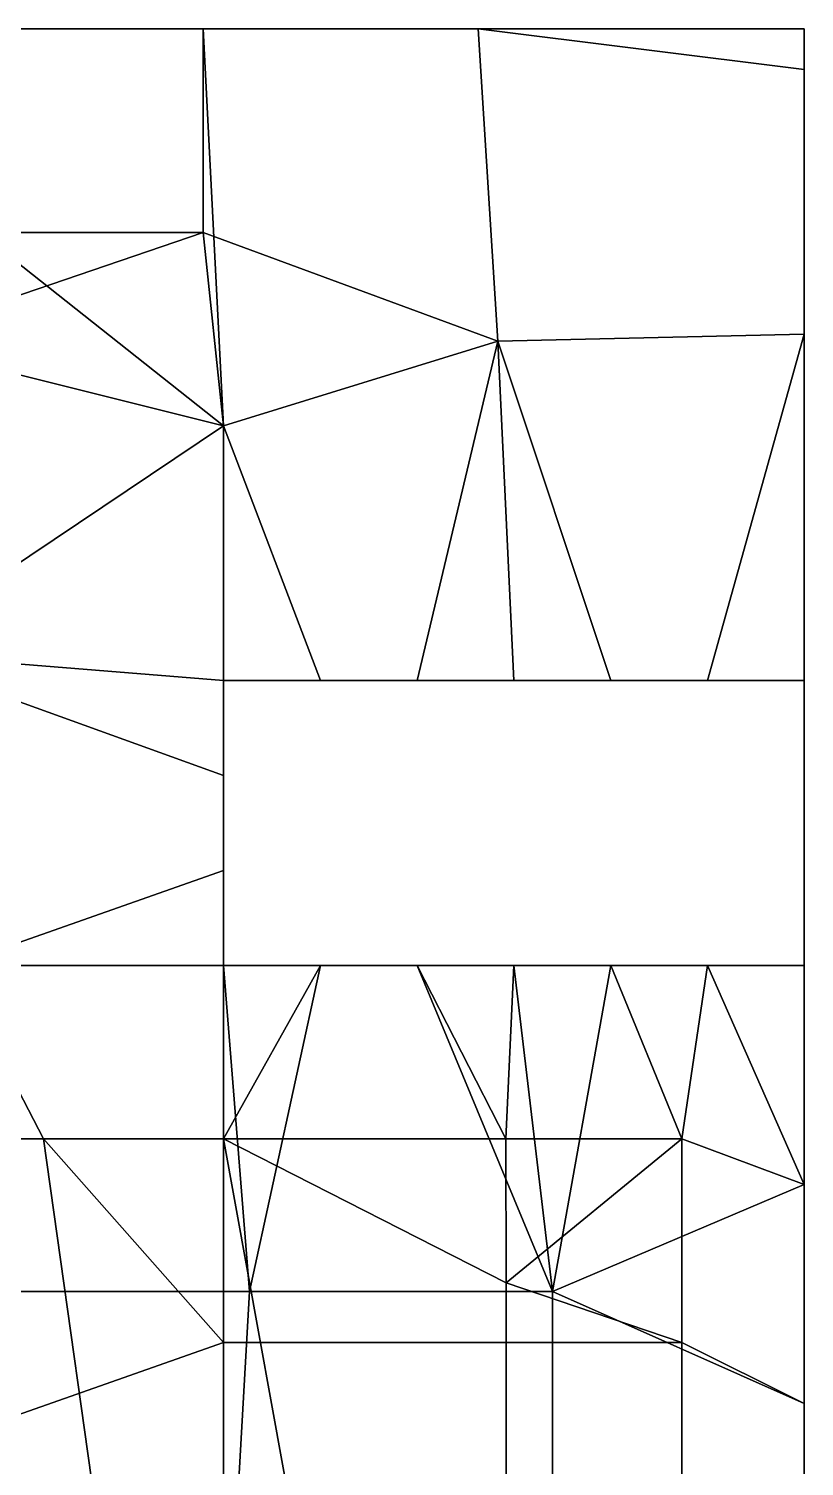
# Model space of a CAD drawing. Extents: x -0.4 to 41.2, y -0.9 to 27.5.
# Drawn here: x 33.09 to 40.7, y 13.38 to 27.5 of the extents above; entities that cross this region are included whole.
import ezdxf

# ---------------------------------------------------------------- set-up
doc = ezdxf.new("R2010")
doc.units = 0
doc.layers.add('BARS', color=1, linetype='CONTINUOUS')
doc.layers.add('FACES', color=5, linetype='CONTINUOUS')

msp = doc.modelspace()

# ---------------------------------------------------------------- linework, layer by layer
at = {"layer": 'BARS'}
for p, q in [((34.8, 27.5, 10.8), (34.8, 27.5, 14.4)), ((34.8, 27.5, 14.4), (34.8, 27.5, 18)), ((34.8, 27.5, 18), (34.8, 27.5, 21.6)), ((37.5, 27.5, 10.8), (37.5, 27.5, 14.4)), ((37.5, 27.5, 14.4), (37.5, 27.5, 18)), ((37.5, 27.5, 18), (37.5, 27.5, 21.6)), ((40.7, 27.1, 10.8), (40.7, 27.1, 14.4)), ((40.7, 27.1, 14.4), (40.7, 27.1, 18)), ((40.7, 27.1, 18), (40.7, 27.1, 21.6)), ((40.7, 24.5, 10.8), (40.7, 24.5, 14.4)), ((40.7, 24.5, 14.4), (40.7, 24.5, 18)), ((40.7, 24.5, 18), (40.7, 24.5, 21.6)), ((35, 23.6, 0.6), (35, 23.6, 4.2)), ((35, 23.6, 4.2), (35, 23.6, 7.2)), ((35, 23.6, 7.2), (35, 23.6, 10.8)), ((35, 23.6, 10.8), (35, 23.6, 14.4)), ((35, 23.6, 14.4), (35, 23.6, 18)), ((35, 23.6, 18), (35, 23.6, 21.6)), ((35, 23.6, 21.6), (35, 23.6, 25.2)), ((35, 23.6, -6.2), (35, 23.6, 0.6)), ((35.95, 21.1, 25.2), (35, 21.1, 25.2)), ((35.95, 21.1, 10.8), (35.95, 21.1, 14.4)), ((35.95, 21.1, 14.4), (35.95, 21.1, 18)), ((35.95, 21.1, 18), (35.95, 21.1, 21.6)), ((35.95, 21.1, 21.6), (35.95, 21.1, 25.2)), ((36.9, 21.1, 25.2), (35.95, 21.1, 25.2)), ((36.9, 21.1, 10.8), (36.9, 21.1, 14.4)), ((36.9, 21.1, 14.4), (36.9, 21.1, 18)), ((36.9, 21.1, 18), (36.9, 21.1, 21.6)), ((36.9, 21.1, 21.6), (36.9, 21.1, 25.2)), ((37.85, 21.1, 25.2), (36.9, 21.1, 25.2)), ((37.85, 21.1, 10.8), (37.85, 21.1, 14.4)), ((37.85, 21.1, 14.4), (37.85, 21.1, 18)), ((37.85, 21.1, 18), (37.85, 21.1, 21.6)), ((37.85, 21.1, 21.6), (37.85, 21.1, 25.2)), ((38.8, 21.1, 25.2), (37.85, 21.1, 25.2)), ((38.8, 21.1, 10.8), (38.8, 21.1, 14.4)), ((38.8, 21.1, 14.4), (38.8, 21.1, 18)), ((38.8, 21.1, 18), (38.8, 21.1, 21.6)), ((38.8, 21.1, 21.6), (38.8, 21.1, 25.2)), ((39.75, 21.1, 25.2), (38.8, 21.1, 25.2)), ((39.75, 21.1, 10.8), (39.75, 21.1, 14.4)), ((39.75, 21.1, 14.4), (39.75, 21.1, 18)), ((39.75, 21.1, 18), (39.75, 21.1, 21.6)), ((39.75, 21.1, 21.6), (39.75, 21.1, 25.2)), ((40.7, 21.1, 25.2), (39.75, 21.1, 25.2)), ((40.7, 21.1, 10.8), (40.7, 21.1, 14.4)), ((40.7, 21.1, 14.4), (40.7, 21.1, 18)), ((40.7, 21.1, 18), (40.7, 21.1, 21.6)), ((40.7, 21.1, 21.6), (40.7, 21.1, 25.2)), ((40.7, 18.3, 25.2), (40.7, 21.1, 25.2)), ((40.7, 18.3, 14.4), (40.7, 21.1, 14.4)), ((40.7, 18.3, 18), (40.7, 21.1, 18)), ((40.7, 18.3, 21.6), (40.7, 21.1, 21.6)), ((35, 18.3, 25.2), (35, 18.3, 28.5)), ((35, 18.3, -6.2), (35, 18.3, 0.6)), ((35.95, 18.3, 25.2), (35.95, 18.3, 28.5)), ((36.9, 18.3, 25.2), (36.9, 18.3, 28.5)), ((37.85, 18.3, 25.2), (37.85, 18.3, 28.5)), ((38.8, 18.3, 25.2), (38.8, 18.3, 28.5)), ((39.75, 18.3, 25.2), (39.75, 18.3, 28.5)), ((40.7, 18.3, 25.2), (40.7, 18.3, 28.5)), ((40.7, 18.3, 10.8), (40.7, 18.3, 14.4)), ((40.7, 18.3, 14.4), (40.7, 18.3, 18)), ((40.7, 18.3, 18), (40.7, 18.3, 21.6)), ((40.7, 18.3, 21.6), (40.7, 18.3, 25.2)), ((40.7, 14, 10.8), (40.7, 14, 14.4)), ((40.7, 14, 14.4), (40.7, 14, 18)), ((40.7, 14, 18), (40.7, 14, 21.6)), ((40.7, 14, 21.6), (40.7, 14, 25.2)), ((40.7, 14, 25.2), (40.7, 14, 28.5))]:
    msp.add_line(p, q, dxfattribs=at)
at = {"layer": 'FACES'}
for points in [[(31.6727, 24.4333, 0.6), (35, 23.6, 0.6), (34.8, 27.5, 0.6), (32.6, 27.5, 0.6)], [(31.6727, 24.4333, 4.2), (35, 23.6, 4.2), (34.8, 27.5, 4.2), (32.6, 27.5, 4.2)], [(31.6727, 24.4333, 7.2), (35, 23.6, 7.2), (34.8, 27.5, 7.2), (32.6, 27.5, 7.2)], [(31.6727, 24.4333, 10.8), (35, 23.6, 10.8), (34.8, 27.5, 10.8), (32.6, 27.5, 10.8)], [(31.6727, 24.4333, 14.4), (35, 23.6, 14.4), (34.8, 27.5, 14.4), (32.6, 27.5, 14.4)], [(31.6727, 24.4333, 18), (35, 23.6, 18), (34.8, 27.5, 18), (32.6, 27.5, 18)], [(32.6, 27.5, 21.6), (31.6727, 24.4333, 21.6), (34.8, 25.5, 21.6), (34.8, 27.5, 21.6)], [(32.6, 27.5, 0.6), (34.8, 27.5, 0.6), (34.8, 27.5, 4.2), (32.6, 27.5, 4.2)], [(32.6, 27.5, 4.2), (34.8, 27.5, 4.2), (34.8, 27.5, 7.2), (32.6, 27.5, 7.2)], [(32.6, 27.5, 7.2), (34.8, 27.5, 7.2), (34.8, 27.5, 10.8), (32.6, 27.5, 10.8)], [(34.8, 27.5, 21.6), (34.8, 27.5, 23.2), (32.6, 27.5, 23.2), (32.6, 27.5, 21.6)], [(34.8, 27.5, 23.2), (32.6, 27.5, 23.2), (32.6, 25.5, 25.2), (34.8, 25.5, 25.2)], [(34.8, 27.5, 0.6), (32.6, 27.5, 0.6), (32.6, 27.5, -6.2), (34.8, 27.5, -6.2)], [(34.8, 27.5, 0.6), (35, 23.6, 0.6), (37.6909, 24.4333, 0.6), (37.5, 27.5, 0.6)], [(34.8, 27.5, 4.2), (35, 23.6, 4.2), (37.6909, 24.4333, 4.2), (37.5, 27.5, 4.2)], [(34.8, 27.5, 7.2), (35, 23.6, 7.2), (37.6909, 24.4333, 7.2), (37.5, 27.5, 7.2)], [(34.8, 27.5, 10.8), (35, 23.6, 10.8), (37.6909, 24.4333, 10.8), (37.5, 27.5, 10.8)], [(34.8, 27.5, 0.6), (37.5, 27.5, 0.6), (37.5, 27.5, 4.2), (34.8, 27.5, 4.2)], [(34.8, 27.5, 4.2), (37.5, 27.5, 4.2), (37.5, 27.5, 7.2), (34.8, 27.5, 7.2)], [(34.8, 27.5, 7.2), (37.5, 27.5, 7.2), (37.5, 27.5, 10.8), (34.8, 27.5, 10.8)], [(34.8, 27.5, 14.4), (35, 23.6, 14.4), (37.6909, 24.4333, 14.4), (37.5, 27.5, 14.4)], [(34.8, 27.5, 18), (35, 23.6, 18), (37.6909, 24.4333, 18), (37.5, 27.5, 18)], [(34.8, 27.5, 21.6), (34.8, 25.5, 21.6), (37.6909, 24.4333, 21.6), (37.5, 27.5, 21.6)], [(34.8, 25.5, 25.2), (34.8, 27.5, 23.2), (34.8, 27.5, 21.6), (34.8, 25.5, 21.6)], [(37.5, 27.5, 0.6), (34.8, 27.5, 0.6), (34.8, 27.5, -6.2), (37.5, 27.5, -6.2)], [(37.5, 27.5, 0.6), (37.6909, 24.4333, 0.6), (40.7, 24.5, 0.6), (40.7, 27.1, 0.6)], [(37.5, 27.5, 0.6), (40.7, 27.1, 0.6), (40.7, 27.5, 0.6)], [(37.5, 27.5, 4.2), (37.6909, 24.4333, 4.2), (40.7, 24.5, 4.2), (40.7, 27.1, 4.2)], [(37.5, 27.5, 4.2), (40.7, 27.1, 4.2), (40.7, 27.5, 4.2)], [(37.5, 27.5, 7.2), (37.6909, 24.4333, 7.2), (40.7, 24.5, 7.2), (40.7, 27.1, 7.2)], [(37.5, 27.5, 7.2), (40.7, 27.1, 7.2), (40.7, 27.5, 7.2)], [(37.5, 27.5, 10.8), (37.6909, 24.4333, 10.8), (40.7, 24.5, 10.8), (40.7, 27.1, 10.8)], [(37.5, 27.5, 10.8), (40.7, 27.1, 10.8), (40.7, 27.5, 10.8)], [(37.5, 27.5, 0.6), (40.7, 27.5, 0.6), (40.7, 27.5, 4.2), (37.5, 27.5, 4.2)], [(37.5, 27.5, 4.2), (40.7, 27.5, 4.2), (40.7, 27.5, 7.2), (37.5, 27.5, 7.2)], [(37.5, 27.5, 7.2), (40.7, 27.5, 7.2), (40.7, 27.5, 10.8), (37.5, 27.5, 10.8)], [(37.5, 27.5, 14.4), (37.6909, 24.4333, 14.4), (40.7, 24.5, 14.4), (40.7, 27.1, 14.4)], [(37.5, 27.5, 14.4), (40.7, 27.1, 14.4), (40.7, 27.5, 14.4)], [(37.5, 27.5, 18), (37.6909, 24.4333, 18), (40.7, 24.5, 18), (40.7, 27.1, 18)], [(37.5, 27.5, 18), (40.7, 27.1, 18), (40.7, 27.5, 18)], [(37.5, 27.5, 21.6), (37.6909, 24.4333, 21.6), (40.7, 24.5, 21.6), (40.7, 27.1, 21.6)], [(37.5, 27.5, 21.6), (40.7, 27.1, 21.6), (40.7, 27.5, 21.6)], [(40.7, 27.5, 0.6), (37.5, 27.5, 0.6), (37.5, 27.5, -6.2), (40.7, 27.5, -6.2)], [(40.7, 27.5, 0.6), (40.7, 27.1, 0.6), (40.7, 27.1, 4.2), (40.7, 27.5, 4.2)], [(40.7, 27.5, 4.2), (40.7, 27.1, 4.2), (40.7, 27.1, 7.2), (40.7, 27.5, 7.2)], [(40.7, 27.5, 7.2), (40.7, 27.1, 7.2), (40.7, 27.1, 10.8), (40.7, 27.5, 10.8)], [(40.7, 27.1, 0.6), (40.7, 27.5, 0.6), (40.7, 27.5, -6.2), (40.7, 27.1, -6.2)], [(40.7, 27.1, 0.6), (40.7, 24.5, 0.6), (40.7, 24.5, 4.2), (40.7, 27.1, 4.2)], [(40.7, 27.1, 4.2), (40.7, 24.5, 4.2), (40.7, 24.5, 7.2), (40.7, 27.1, 7.2)], [(40.7, 27.1, 7.2), (40.7, 24.5, 7.2), (40.7, 24.5, 10.8), (40.7, 27.1, 10.8)], [(40.7, 24.5, 0.6), (40.7, 27.1, 0.6), (40.7, 27.1, -6.2), (40.7, 24.5, -6.2)], [(30.4, 24.6, 25.2), (31.6727, 21.3667, 25.2), (35, 23.6, 25.2), (32.6, 25.5, 25.2)], [(31.6727, 24.4333, 21.6), (35, 23.6, 21.6), (34.8, 25.5, 21.6)], [(32.6, 25.5, 25.2), (35, 23.6, 25.2), (34.8, 25.5, 25.2)], [(34.8, 25.5, 21.6), (35, 23.6, 21.6), (37.6909, 24.4333, 21.6)], [(35, 23.6, 25.2), (34.8, 25.5, 25.2), (34.8, 25.5, 21.6), (35, 23.6, 21.6)], [(31.6727, 21.3667, 0.6), (35, 21.1, 0.6), (35, 23.6, 0.6), (31.6727, 24.4333, 0.6)], [(31.6727, 21.3667, 4.2), (35, 21.1, 4.2), (35, 23.6, 4.2), (31.6727, 24.4333, 4.2)], [(31.6727, 21.3667, 7.2), (35, 21.1, 7.2), (35, 23.6, 7.2), (31.6727, 24.4333, 7.2)], [(31.6727, 21.3667, 10.8), (35, 21.1, 10.8), (35, 23.6, 10.8), (31.6727, 24.4333, 10.8)], [(31.6727, 21.3667, 14.4), (35, 21.1, 14.4), (35, 23.6, 14.4), (31.6727, 24.4333, 14.4)], [(31.6727, 21.3667, 18), (35, 21.1, 18), (35, 23.6, 18), (31.6727, 24.4333, 18)], [(31.6727, 21.3667, 21.6), (35, 21.1, 21.6), (35, 23.6, 21.6), (31.6727, 24.4333, 21.6)], [(35, 23.6, 0.6), (35.95, 21.1, 0.6), (36.9, 21.1, 0.6), (37.6909, 24.4333, 0.6)], [(35, 23.6, 4.2), (35.95, 21.1, 4.2), (36.9, 21.1, 4.2), (37.6909, 24.4333, 4.2)], [(35, 23.6, 7.2), (35.95, 21.1, 7.2), (36.9, 21.1, 7.2), (37.6909, 24.4333, 7.2)], [(35, 23.6, 10.8), (35.95, 21.1, 10.8), (36.9, 21.1, 10.8), (37.6909, 24.4333, 10.8)], [(35, 23.6, 14.4), (35.95, 21.1, 14.4), (36.9, 21.1, 14.4), (37.6909, 24.4333, 14.4)], [(35, 23.6, 18), (35.95, 21.1, 18), (36.9, 21.1, 18), (37.6909, 24.4333, 18)], [(35, 23.6, 21.6), (35.95, 21.1, 21.6), (36.9, 21.1, 21.6), (37.6909, 24.4333, 21.6)], [(37.6909, 24.4333, 0.6), (36.9, 21.1, 0.6), (37.85, 21.1, 0.6)], [(37.6909, 24.4333, 4.2), (36.9, 21.1, 4.2), (37.85, 21.1, 4.2)], [(37.6909, 24.4333, 7.2), (36.9, 21.1, 7.2), (37.85, 21.1, 7.2)], [(37.6909, 24.4333, 10.8), (36.9, 21.1, 10.8), (37.85, 21.1, 10.8)], [(37.6909, 24.4333, 14.4), (36.9, 21.1, 14.4), (37.85, 21.1, 14.4)], [(37.6909, 24.4333, 18), (36.9, 21.1, 18), (37.85, 21.1, 18)], [(37.6909, 24.4333, 21.6), (36.9, 21.1, 21.6), (37.85, 21.1, 21.6)], [(37.6909, 24.4333, 0.6), (38.8, 21.1, 0.6), (39.75, 21.1, 0.6), (40.7, 24.5, 0.6)], [(37.6909, 24.4333, 4.2), (38.8, 21.1, 4.2), (39.75, 21.1, 4.2), (40.7, 24.5, 4.2)], [(37.6909, 24.4333, 7.2), (38.8, 21.1, 7.2), (39.75, 21.1, 7.2), (40.7, 24.5, 7.2)], [(37.6909, 24.4333, 10.8), (38.8, 21.1, 10.8), (39.75, 21.1, 10.8), (40.7, 24.5, 10.8)], [(37.6909, 24.4333, 14.4), (38.8, 21.1, 14.4), (39.75, 21.1, 14.4), (40.7, 24.5, 14.4)], [(37.6909, 24.4333, 18), (38.8, 21.1, 18), (39.75, 21.1, 18), (40.7, 24.5, 18)], [(37.6909, 24.4333, 21.6), (38.8, 21.1, 21.6), (39.75, 21.1, 21.6), (40.7, 24.5, 21.6)], [(37.6909, 24.4333, 0.6), (37.85, 21.1, 0.6), (38.8, 21.1, 0.6)], [(37.6909, 24.4333, 4.2), (37.85, 21.1, 4.2), (38.8, 21.1, 4.2)], [(37.6909, 24.4333, 7.2), (37.85, 21.1, 7.2), (38.8, 21.1, 7.2)], [(37.6909, 24.4333, 10.8), (37.85, 21.1, 10.8), (38.8, 21.1, 10.8)], [(37.6909, 24.4333, 14.4), (37.85, 21.1, 14.4), (38.8, 21.1, 14.4)], [(37.6909, 24.4333, 18), (37.85, 21.1, 18), (38.8, 21.1, 18)], [(37.6909, 24.4333, 21.6), (37.85, 21.1, 21.6), (38.8, 21.1, 21.6)], [(40.7, 24.5, 0.6), (39.75, 21.1, 0.6), (40.7, 21.1, 0.6)], [(40.7, 24.5, 4.2), (39.75, 21.1, 4.2), (40.7, 21.1, 4.2)], [(40.7, 24.5, 7.2), (39.75, 21.1, 7.2), (40.7, 21.1, 7.2)], [(40.7, 24.5, 10.8), (39.75, 21.1, 10.8), (40.7, 21.1, 10.8)], [(40.7, 24.5, 14.4), (39.75, 21.1, 14.4), (40.7, 21.1, 14.4)], [(40.7, 24.5, 18), (39.75, 21.1, 18), (40.7, 21.1, 18)], [(40.7, 24.5, 21.6), (39.75, 21.1, 21.6), (40.7, 21.1, 21.6)], [(40.7, 24.5, 0.6), (40.7, 21.1, 0.6), (40.7, 21.1, 4.2), (40.7, 24.5, 4.2)], [(40.7, 24.5, 4.2), (40.7, 21.1, 4.2), (40.7, 21.1, 7.2), (40.7, 24.5, 7.2)], [(40.7, 24.5, 7.2), (40.7, 21.1, 7.2), (40.7, 21.1, 10.8), (40.7, 24.5, 10.8)], [(40.7, 21.1, 0.6), (40.7, 24.5, 0.6), (40.7, 24.5, -6.2), (40.7, 21.1, -6.2)], [(35, 23.6, 25.2), (31.6727, 21.3667, 25.2), (35, 21.1, 25.2)], [(35, 23.6, 0.6), (35, 21.1, 0.6), (35.95, 21.1, 0.6)], [(35, 23.6, 4.2), (35, 21.1, 4.2), (35.95, 21.1, 4.2)], [(35, 23.6, 7.2), (35, 21.1, 7.2), (35.95, 21.1, 7.2)], [(35, 23.6, 10.8), (35, 21.1, 10.8), (35.95, 21.1, 10.8)], [(35, 23.6, 14.4), (35, 21.1, 14.4), (35.95, 21.1, 14.4)], [(35, 23.6, 18), (35, 21.1, 18), (35.95, 21.1, 18)], [(35, 23.6, 21.6), (35, 21.1, 21.6), (35.95, 21.1, 21.6)], [(35, 21.1, 25.2), (35, 23.6, 25.2), (35, 23.6, 21.6), (35, 21.1, 21.6)], [(32.35, 18.3, 0.6), (35, 19.2333, 0.6), (35, 20.1667, 0.6), (31.6727, 21.3667, 0.6)], [(31.6727, 21.3667, 0.6), (35, 20.1667, 0.6), (35, 21.1, 0.6)], [(32.35, 18.3, 4.2), (35, 19.2333, 4.2), (35, 20.1667, 4.2), (31.6727, 21.3667, 4.2)], [(31.6727, 21.3667, 4.2), (35, 20.1667, 4.2), (35, 21.1, 4.2)], [(32.35, 18.3, 7.2), (35, 19.2333, 7.2), (35, 20.1667, 7.2), (31.6727, 21.3667, 7.2)], [(31.6727, 21.3667, 7.2), (35, 20.1667, 7.2), (35, 21.1, 7.2)], [(32.35, 18.3, 10.8), (35, 19.2333, 10.8), (35, 20.1667, 10.8), (31.6727, 21.3667, 10.8)], [(31.6727, 21.3667, 10.8), (35, 20.1667, 10.8), (35, 21.1, 10.8)], [(32.35, 18.3, 14.4), (35, 19.2333, 14.4), (35, 20.1667, 14.4), (31.6727, 21.3667, 14.4)], [(31.6727, 21.3667, 14.4), (35, 20.1667, 14.4), (35, 21.1, 14.4)], [(32.35, 18.3, 18), (35, 19.2333, 18), (35, 20.1667, 18), (31.6727, 21.3667, 18)], [(31.6727, 21.3667, 18), (35, 20.1667, 18), (35, 21.1, 18)], [(32.35, 18.3, 21.6), (35, 19.2333, 21.6), (35, 20.1667, 21.6), (31.6727, 21.3667, 21.6)], [(31.6727, 21.3667, 21.6), (35, 20.1667, 21.6), (35, 21.1, 21.6)], [(32.35, 18.3, 25.2), (35, 19.2333, 25.2), (35, 20.1667, 25.2), (31.6727, 21.3667, 25.2)], [(31.6727, 21.3667, 25.2), (35, 20.1667, 25.2), (35, 21.1, 25.2)], [(35.95, 21.1, 0.6), (35, 21.1, 0.6), (35, 21.1, 4.2), (35.95, 21.1, 4.2)], [(35.95, 21.1, 4.2), (35, 21.1, 4.2), (35, 21.1, 7.2), (35.95, 21.1, 7.2)], [(35.95, 21.1, 7.2), (35, 21.1, 7.2), (35, 21.1, 10.8), (35.95, 21.1, 10.8)], [(35, 21.1, 0.6), (35, 20.1667, 0.6), (35, 20.1667, 4.2), (35, 21.1, 4.2)], [(35, 21.1, 4.2), (35, 20.1667, 4.2), (35, 20.1667, 7.2), (35, 21.1, 7.2)], [(35, 21.1, 7.2), (35, 20.1667, 7.2), (35, 20.1667, 10.8), (35, 21.1, 10.8)], [(35, 21.1, 25.2), (35, 20.1667, 25.2), (35, 20.1667, 21.6), (35, 21.1, 21.6)], [(35, 21.1, 21.6), (35, 20.1667, 21.6), (35, 20.1667, 18), (35, 21.1, 18)], [(35, 21.1, 18), (35, 20.1667, 18), (35, 20.1667, 14.4), (35, 21.1, 14.4)], [(35, 21.1, 14.4), (35, 20.1667, 14.4), (35, 20.1667, 10.8), (35, 21.1, 10.8)], [(35, 21.1, 25.2), (35, 21.1, 21.6), (35.95, 21.1, 21.6), (35.95, 21.1, 25.2)], [(35, 21.1, 21.6), (35, 21.1, 18), (35.95, 21.1, 18), (35.95, 21.1, 21.6)], [(35, 21.1, 18), (35, 21.1, 14.4), (35.95, 21.1, 14.4), (35.95, 21.1, 18)], [(35, 21.1, 14.4), (35, 21.1, 10.8), (35.95, 21.1, 10.8), (35.95, 21.1, 14.4)], [(36.9, 21.1, 0.6), (35.95, 21.1, 0.6), (35.95, 21.1, 4.2), (36.9, 21.1, 4.2)], [(36.9, 21.1, 4.2), (35.95, 21.1, 4.2), (35.95, 21.1, 7.2), (36.9, 21.1, 7.2)], [(36.9, 21.1, 7.2), (35.95, 21.1, 7.2), (35.95, 21.1, 10.8), (36.9, 21.1, 10.8)], [(35.95, 21.1, 25.2), (35.95, 21.1, 21.6), (36.9, 21.1, 21.6), (36.9, 21.1, 25.2)], [(35.95, 21.1, 21.6), (35.95, 21.1, 18), (36.9, 21.1, 18), (36.9, 21.1, 21.6)], [(35.95, 21.1, 18), (35.95, 21.1, 14.4), (36.9, 21.1, 14.4), (36.9, 21.1, 18)], [(35.95, 21.1, 14.4), (35.95, 21.1, 10.8), (36.9, 21.1, 10.8), (36.9, 21.1, 14.4)], [(37.85, 21.1, 0.6), (36.9, 21.1, 0.6), (36.9, 21.1, 4.2), (37.85, 21.1, 4.2)], [(37.85, 21.1, 4.2), (36.9, 21.1, 4.2), (36.9, 21.1, 7.2), (37.85, 21.1, 7.2)], [(37.85, 21.1, 7.2), (36.9, 21.1, 7.2), (36.9, 21.1, 10.8), (37.85, 21.1, 10.8)], [(36.9, 21.1, 25.2), (36.9, 21.1, 21.6), (37.85, 21.1, 21.6), (37.85, 21.1, 25.2)], [(36.9, 21.1, 21.6), (36.9, 21.1, 18), (37.85, 21.1, 18), (37.85, 21.1, 21.6)], [(36.9, 21.1, 18), (36.9, 21.1, 14.4), (37.85, 21.1, 14.4), (37.85, 21.1, 18)], [(36.9, 21.1, 14.4), (36.9, 21.1, 10.8), (37.85, 21.1, 10.8), (37.85, 21.1, 14.4)], [(38.8, 21.1, 0.6), (37.85, 21.1, 0.6), (37.85, 21.1, 4.2), (38.8, 21.1, 4.2)], [(38.8, 21.1, 4.2), (37.85, 21.1, 4.2), (37.85, 21.1, 7.2), (38.8, 21.1, 7.2)], [(38.8, 21.1, 7.2), (37.85, 21.1, 7.2), (37.85, 21.1, 10.8), (38.8, 21.1, 10.8)], [(37.85, 21.1, 25.2), (37.85, 21.1, 21.6), (38.8, 21.1, 21.6), (38.8, 21.1, 25.2)], [(37.85, 21.1, 21.6), (37.85, 21.1, 18), (38.8, 21.1, 18), (38.8, 21.1, 21.6)], [(37.85, 21.1, 18), (37.85, 21.1, 14.4), (38.8, 21.1, 14.4), (38.8, 21.1, 18)], [(37.85, 21.1, 14.4), (37.85, 21.1, 10.8), (38.8, 21.1, 10.8), (38.8, 21.1, 14.4)], [(39.75, 21.1, 0.6), (38.8, 21.1, 0.6), (38.8, 21.1, 4.2), (39.75, 21.1, 4.2)], [(39.75, 21.1, 4.2), (38.8, 21.1, 4.2), (38.8, 21.1, 7.2), (39.75, 21.1, 7.2)], [(39.75, 21.1, 7.2), (38.8, 21.1, 7.2), (38.8, 21.1, 10.8), (39.75, 21.1, 10.8)], [(38.8, 21.1, 25.2), (38.8, 21.1, 21.6), (39.75, 21.1, 21.6), (39.75, 21.1, 25.2)], [(38.8, 21.1, 21.6), (38.8, 21.1, 18), (39.75, 21.1, 18), (39.75, 21.1, 21.6)], [(38.8, 21.1, 18), (38.8, 21.1, 14.4), (39.75, 21.1, 14.4), (39.75, 21.1, 18)], [(38.8, 21.1, 14.4), (38.8, 21.1, 10.8), (39.75, 21.1, 10.8), (39.75, 21.1, 14.4)], [(40.7, 21.1, 0.6), (39.75, 21.1, 0.6), (39.75, 21.1, 4.2), (40.7, 21.1, 4.2)], [(40.7, 21.1, 4.2), (39.75, 21.1, 4.2), (39.75, 21.1, 7.2), (40.7, 21.1, 7.2)], [(40.7, 21.1, 7.2), (39.75, 21.1, 7.2), (39.75, 21.1, 10.8), (40.7, 21.1, 10.8)], [(39.75, 21.1, 25.2), (39.75, 21.1, 21.6), (40.7, 21.1, 21.6), (40.7, 21.1, 25.2)], [(39.75, 21.1, 21.6), (39.75, 21.1, 18), (40.7, 21.1, 18), (40.7, 21.1, 21.6)], [(39.75, 21.1, 18), (39.75, 21.1, 14.4), (40.7, 21.1, 14.4), (40.7, 21.1, 18)], [(39.75, 21.1, 14.4), (39.75, 21.1, 10.8), (40.7, 21.1, 10.8), (40.7, 21.1, 14.4)], [(40.7, 18.3, 0.6), (40.7, 21.1, 0.6), (40.7, 21.1, 4.2), (40.7, 18.3, 4.2)], [(40.7, 18.3, 4.2), (40.7, 21.1, 4.2), (40.7, 21.1, 7.2), (40.7, 18.3, 7.2)], [(40.7, 18.3, 7.2), (40.7, 21.1, 7.2), (40.7, 21.1, 10.8), (40.7, 18.3, 10.8)], [(40.7, 18.3, 0.6), (40.7, 21.1, 0.6), (40.7, 21.1, -6.2), (40.7, 18.3, -6.2)], [(35, 20.1667, 0.6), (35, 19.2333, 0.6), (35, 19.2333, 4.2), (35, 20.1667, 4.2)], [(35, 20.1667, 4.2), (35, 19.2333, 4.2), (35, 19.2333, 7.2), (35, 20.1667, 7.2)], [(35, 20.1667, 7.2), (35, 19.2333, 7.2), (35, 19.2333, 10.8), (35, 20.1667, 10.8)], [(35, 20.1667, 25.2), (35, 19.2333, 25.2), (35, 19.2333, 21.6), (35, 20.1667, 21.6)], [(35, 20.1667, 21.6), (35, 19.2333, 21.6), (35, 19.2333, 18), (35, 20.1667, 18)], [(35, 20.1667, 18), (35, 19.2333, 18), (35, 19.2333, 14.4), (35, 20.1667, 14.4)], [(35, 20.1667, 14.4), (35, 19.2333, 14.4), (35, 19.2333, 10.8), (35, 20.1667, 10.8)], [(35, 18.3, 0.6), (35, 19.2333, 0.6), (32.35, 18.3, 0.6)], [(35, 18.3, 4.2), (35, 19.2333, 4.2), (32.35, 18.3, 4.2)], [(35, 18.3, 7.2), (35, 19.2333, 7.2), (32.35, 18.3, 7.2)], [(35, 18.3, 10.8), (35, 19.2333, 10.8), (32.35, 18.3, 10.8)], [(35, 18.3, 14.4), (35, 19.2333, 14.4), (32.35, 18.3, 14.4)], [(35, 18.3, 18), (35, 19.2333, 18), (32.35, 18.3, 18)], [(35, 18.3, 21.6), (35, 19.2333, 21.6), (32.35, 18.3, 21.6)], [(35, 18.3, 25.2), (35, 19.2333, 25.2), (32.35, 18.3, 25.2)], [(35, 19.2333, 0.6), (35, 18.3, 0.6), (35, 18.3, 4.2), (35, 19.2333, 4.2)], [(35, 19.2333, 4.2), (35, 18.3, 4.2), (35, 18.3, 7.2), (35, 19.2333, 7.2)], [(35, 19.2333, 7.2), (35, 18.3, 7.2), (35, 18.3, 10.8), (35, 19.2333, 10.8)], [(35, 19.2333, 25.2), (35, 19.2333, 21.6), (35, 18.3, 21.6), (35, 18.3, 25.2)], [(35, 19.2333, 21.6), (35, 18.3, 21.6), (35, 18.3, 18), (35, 19.2333, 18)], [(35, 19.2333, 18), (35, 18.3, 18), (35, 18.3, 14.4), (35, 19.2333, 14.4)], [(35, 19.2333, 14.4), (35, 18.3, 14.4), (35, 18.3, 10.8), (35, 19.2333, 10.8)], [(32.35, 18.3, 28.5), (31.4667, 16.6, 28.5), (33.2333, 16.6, 28.5)], [(35.2545, 15.1, 0.6), (35, 18.3, 0.6), (32.35, 18.3, 0.6), (32.2818, 15.1, 0.6)], [(35.2545, 15.1, 4.2), (35, 18.3, 4.2), (32.35, 18.3, 4.2), (32.2818, 15.1, 4.2)], [(35.2545, 15.1, 7.2), (35, 18.3, 7.2), (32.35, 18.3, 7.2), (32.2818, 15.1, 7.2)], [(35.2545, 15.1, 10.8), (35, 18.3, 10.8), (32.35, 18.3, 10.8), (32.2818, 15.1, 10.8)], [(35.2545, 15.1, 14.4), (35, 18.3, 14.4), (32.35, 18.3, 14.4), (32.2818, 15.1, 14.4)], [(35.2545, 15.1, 18), (35, 18.3, 18), (32.35, 18.3, 18), (32.2818, 15.1, 18)], [(35.2545, 15.1, 21.6), (35, 18.3, 21.6), (32.35, 18.3, 21.6), (32.2818, 15.1, 21.6)], [(35.2545, 15.1, 25.2), (35, 18.3, 25.2), (32.35, 18.3, 25.2), (32.2818, 15.1, 25.2)], [(32.35, 18.3, 28.5), (33.2333, 16.6, 28.5), (35, 16.6, 28.5), (35, 18.3, 28.5)], [(35.2545, 15.1, 0.6), (35.95, 18.3, 0.6), (35, 18.3, 0.6)], [(35.2545, 15.1, 4.2), (35.95, 18.3, 4.2), (35, 18.3, 4.2)], [(35.2545, 15.1, 7.2), (35.95, 18.3, 7.2), (35, 18.3, 7.2)], [(35.2545, 15.1, 10.8), (35.95, 18.3, 10.8), (35, 18.3, 10.8)], [(35, 18.3, 0.6), (35.95, 18.3, 0.6), (35.95, 18.3, 4.2), (35, 18.3, 4.2)], [(35, 18.3, 4.2), (35.95, 18.3, 4.2), (35.95, 18.3, 7.2), (35, 18.3, 7.2)], [(35, 18.3, 7.2), (35.95, 18.3, 7.2), (35.95, 18.3, 10.8), (35, 18.3, 10.8)], [(35.2545, 15.1, 14.4), (35.95, 18.3, 14.4), (35, 18.3, 14.4)], [(35.2545, 15.1, 18), (35.95, 18.3, 18), (35, 18.3, 18)], [(35.2545, 15.1, 21.6), (35.95, 18.3, 21.6), (35, 18.3, 21.6)], [(35.2545, 15.1, 25.2), (35.95, 18.3, 25.2), (35, 18.3, 25.2)], [(35, 18.3, 21.6), (35.95, 18.3, 21.6), (35.95, 18.3, 25.2), (35, 18.3, 25.2)], [(35, 18.3, 21.6), (35, 18.3, 18), (35.95, 18.3, 18), (35.95, 18.3, 21.6)], [(35, 18.3, 18), (35, 18.3, 14.4), (35.95, 18.3, 14.4), (35.95, 18.3, 18)], [(35, 18.3, 14.4), (35, 18.3, 10.8), (35.95, 18.3, 10.8), (35.95, 18.3, 14.4)], [(35, 18.3, 28.5), (35, 16.6, 28.5), (35.95, 18.3, 28.5)], [(35.95, 18.3, 28.5), (35, 16.6, 28.5), (37.77, 16.6, 28.5), (36.9, 18.3, 28.5)], [(38.2273, 15.1, 0.6), (36.9, 18.3, 0.6), (35.95, 18.3, 0.6), (35.2545, 15.1, 0.6)], [(38.2273, 15.1, 4.2), (36.9, 18.3, 4.2), (35.95, 18.3, 4.2), (35.2545, 15.1, 4.2)], [(38.2273, 15.1, 7.2), (36.9, 18.3, 7.2), (35.95, 18.3, 7.2), (35.2545, 15.1, 7.2)], [(38.2273, 15.1, 10.8), (36.9, 18.3, 10.8), (35.95, 18.3, 10.8), (35.2545, 15.1, 10.8)], [(38.2273, 15.1, 14.4), (36.9, 18.3, 14.4), (35.95, 18.3, 14.4), (35.2545, 15.1, 14.4)], [(38.2273, 15.1, 18), (36.9, 18.3, 18), (35.95, 18.3, 18), (35.2545, 15.1, 18)], [(38.2273, 15.1, 21.6), (36.9, 18.3, 21.6), (35.95, 18.3, 21.6), (35.2545, 15.1, 21.6)], [(38.2273, 15.1, 25.2), (36.9, 18.3, 25.2), (35.95, 18.3, 25.2), (35.2545, 15.1, 25.2)], [(35.95, 18.3, 0.6), (36.9, 18.3, 0.6), (36.9, 18.3, 4.2), (35.95, 18.3, 4.2)], [(35.95, 18.3, 4.2), (36.9, 18.3, 4.2), (36.9, 18.3, 7.2), (35.95, 18.3, 7.2)], [(35.95, 18.3, 7.2), (36.9, 18.3, 7.2), (36.9, 18.3, 10.8), (35.95, 18.3, 10.8)], [(35.95, 18.3, 25.2), (35.95, 18.3, 21.6), (36.9, 18.3, 21.6), (36.9, 18.3, 25.2)], [(35.95, 18.3, 21.6), (35.95, 18.3, 18), (36.9, 18.3, 18), (36.9, 18.3, 21.6)], [(35.95, 18.3, 18), (35.95, 18.3, 14.4), (36.9, 18.3, 14.4), (36.9, 18.3, 18)], [(35.95, 18.3, 14.4), (35.95, 18.3, 10.8), (36.9, 18.3, 10.8), (36.9, 18.3, 14.4)], [(38.2273, 15.1, 0.6), (37.85, 18.3, 0.6), (36.9, 18.3, 0.6)], [(38.2273, 15.1, 4.2), (37.85, 18.3, 4.2), (36.9, 18.3, 4.2)], [(38.2273, 15.1, 7.2), (37.85, 18.3, 7.2), (36.9, 18.3, 7.2)], [(38.2273, 15.1, 10.8), (37.85, 18.3, 10.8), (36.9, 18.3, 10.8)], [(36.9, 18.3, 0.6), (37.85, 18.3, 0.6), (37.85, 18.3, 4.2), (36.9, 18.3, 4.2)], [(36.9, 18.3, 4.2), (37.85, 18.3, 4.2), (37.85, 18.3, 7.2), (36.9, 18.3, 7.2)], [(36.9, 18.3, 7.2), (37.85, 18.3, 7.2), (37.85, 18.3, 10.8), (36.9, 18.3, 10.8)], [(38.2273, 15.1, 14.4), (37.85, 18.3, 14.4), (36.9, 18.3, 14.4)], [(38.2273, 15.1, 18), (37.85, 18.3, 18), (36.9, 18.3, 18)], [(38.2273, 15.1, 21.6), (37.85, 18.3, 21.6), (36.9, 18.3, 21.6)], [(38.2273, 15.1, 25.2), (37.85, 18.3, 25.2), (36.9, 18.3, 25.2)], [(36.9, 18.3, 25.2), (36.9, 18.3, 21.6), (37.85, 18.3, 21.6), (37.85, 18.3, 25.2)], [(36.9, 18.3, 21.6), (36.9, 18.3, 18), (37.85, 18.3, 18), (37.85, 18.3, 21.6)], [(36.9, 18.3, 18), (36.9, 18.3, 14.4), (37.85, 18.3, 14.4), (37.85, 18.3, 18)], [(36.9, 18.3, 14.4), (36.9, 18.3, 10.8), (37.85, 18.3, 10.8), (37.85, 18.3, 14.4)], [(36.9, 18.3, 28.5), (37.77, 16.6, 28.5), (37.85, 18.3, 28.5)], [(37.77, 16.6, 28.5), (39.5, 16.6, 28.5), (38.8, 18.3, 28.5), (37.85, 18.3, 28.5)], [(38.2273, 15.1, 0.6), (38.8, 18.3, 0.6), (37.85, 18.3, 0.6)], [(38.2273, 15.1, 4.2), (38.8, 18.3, 4.2), (37.85, 18.3, 4.2)], [(38.2273, 15.1, 7.2), (38.8, 18.3, 7.2), (37.85, 18.3, 7.2)], [(38.2273, 15.1, 10.8), (38.8, 18.3, 10.8), (37.85, 18.3, 10.8)], [(37.85, 18.3, 0.6), (38.8, 18.3, 0.6), (38.8, 18.3, 4.2), (37.85, 18.3, 4.2)], [(37.85, 18.3, 4.2), (38.8, 18.3, 4.2), (38.8, 18.3, 7.2), (37.85, 18.3, 7.2)], [(37.85, 18.3, 7.2), (38.8, 18.3, 7.2), (38.8, 18.3, 10.8), (37.85, 18.3, 10.8)], [(38.2273, 15.1, 14.4), (38.8, 18.3, 14.4), (37.85, 18.3, 14.4)], [(38.2273, 15.1, 18), (38.8, 18.3, 18), (37.85, 18.3, 18)], [(38.2273, 15.1, 21.6), (38.8, 18.3, 21.6), (37.85, 18.3, 21.6)], [(38.2273, 15.1, 25.2), (38.8, 18.3, 25.2), (37.85, 18.3, 25.2)], [(37.85, 18.3, 25.2), (37.85, 18.3, 21.6), (38.8, 18.3, 21.6), (38.8, 18.3, 25.2)], [(37.85, 18.3, 21.6), (37.85, 18.3, 18), (38.8, 18.3, 18), (38.8, 18.3, 21.6)], [(37.85, 18.3, 18), (37.85, 18.3, 14.4), (38.8, 18.3, 14.4), (38.8, 18.3, 18)], [(37.85, 18.3, 14.4), (37.85, 18.3, 10.8), (38.8, 18.3, 10.8), (38.8, 18.3, 14.4)], [(40.7, 16.15, 0.6), (39.75, 18.3, 0.6), (38.8, 18.3, 0.6), (38.2273, 15.1, 0.6)], [(40.7, 16.15, 4.2), (39.75, 18.3, 4.2), (38.8, 18.3, 4.2), (38.2273, 15.1, 4.2)], [(40.7, 16.15, 7.2), (39.75, 18.3, 7.2), (38.8, 18.3, 7.2), (38.2273, 15.1, 7.2)], [(40.7, 16.15, 10.8), (39.75, 18.3, 10.8), (38.8, 18.3, 10.8), (38.2273, 15.1, 10.8)], [(40.7, 16.15, 14.4), (39.75, 18.3, 14.4), (38.8, 18.3, 14.4), (38.2273, 15.1, 14.4)], [(40.7, 16.15, 18), (39.75, 18.3, 18), (38.8, 18.3, 18), (38.2273, 15.1, 18)], [(40.7, 16.15, 21.6), (39.75, 18.3, 21.6), (38.8, 18.3, 21.6), (38.2273, 15.1, 21.6)], [(40.7, 16.15, 25.2), (39.75, 18.3, 25.2), (38.8, 18.3, 25.2), (38.2273, 15.1, 25.2)], [(38.8, 18.3, 0.6), (39.75, 18.3, 0.6), (39.75, 18.3, 4.2), (38.8, 18.3, 4.2)], [(38.8, 18.3, 4.2), (39.75, 18.3, 4.2), (39.75, 18.3, 7.2), (38.8, 18.3, 7.2)], [(38.8, 18.3, 7.2), (39.75, 18.3, 7.2), (39.75, 18.3, 10.8), (38.8, 18.3, 10.8)], [(38.8, 18.3, 25.2), (38.8, 18.3, 21.6), (39.75, 18.3, 21.6), (39.75, 18.3, 25.2)], [(38.8, 18.3, 21.6), (38.8, 18.3, 18), (39.75, 18.3, 18), (39.75, 18.3, 21.6)], [(38.8, 18.3, 18), (38.8, 18.3, 14.4), (39.75, 18.3, 14.4), (39.75, 18.3, 18)], [(38.8, 18.3, 14.4), (38.8, 18.3, 10.8), (39.75, 18.3, 10.8), (39.75, 18.3, 14.4)], [(38.8, 18.3, 28.5), (39.5, 16.6, 28.5), (39.75, 18.3, 28.5)], [(39.5, 16.6, 28.5), (40.7, 16.15, 28.5), (40.7, 18.3, 28.5), (39.75, 18.3, 28.5)], [(40.7, 18.3, 0.6), (39.75, 18.3, 0.6), (40.7, 16.15, 0.6)], [(40.7, 18.3, 4.2), (39.75, 18.3, 4.2), (40.7, 16.15, 4.2)], [(40.7, 18.3, 7.2), (39.75, 18.3, 7.2), (40.7, 16.15, 7.2)], [(40.7, 18.3, 10.8), (39.75, 18.3, 10.8), (40.7, 16.15, 10.8)], [(39.75, 18.3, 0.6), (40.7, 18.3, 0.6), (40.7, 18.3, 4.2), (39.75, 18.3, 4.2)], [(39.75, 18.3, 4.2), (40.7, 18.3, 4.2), (40.7, 18.3, 7.2), (39.75, 18.3, 7.2)], [(39.75, 18.3, 7.2), (40.7, 18.3, 7.2), (40.7, 18.3, 10.8), (39.75, 18.3, 10.8)], [(40.7, 18.3, 14.4), (39.75, 18.3, 14.4), (40.7, 16.15, 14.4)], [(40.7, 18.3, 18), (39.75, 18.3, 18), (40.7, 16.15, 18)], [(40.7, 18.3, 21.6), (39.75, 18.3, 21.6), (40.7, 16.15, 21.6)], [(40.7, 18.3, 25.2), (39.75, 18.3, 25.2), (40.7, 16.15, 25.2)], [(39.75, 18.3, 25.2), (39.75, 18.3, 21.6), (40.7, 18.3, 21.6), (40.7, 18.3, 25.2)], [(39.75, 18.3, 21.6), (39.75, 18.3, 18), (40.7, 18.3, 18), (40.7, 18.3, 21.6)], [(39.75, 18.3, 18), (39.75, 18.3, 14.4), (40.7, 18.3, 14.4), (40.7, 18.3, 18)], [(39.75, 18.3, 14.4), (39.75, 18.3, 10.8), (40.7, 18.3, 10.8), (40.7, 18.3, 14.4)], [(40.7, 18.3, 0.6), (40.7, 16.15, 0.6), (40.7, 16.15, 4.2), (40.7, 18.3, 4.2)], [(40.7, 18.3, 4.2), (40.7, 16.15, 4.2), (40.7, 16.15, 7.2), (40.7, 18.3, 7.2)], [(40.7, 18.3, 7.2), (40.7, 16.15, 7.2), (40.7, 16.15, 10.8), (40.7, 18.3, 10.8)], [(40.7, 16.15, 0.6), (40.7, 18.3, 0.6), (40.7, 18.3, -6.2), (40.7, 16.15, -6.2)], [(31.4667, 16.6, 28.5), (31.9182, 12.0667, 28.5), (33.8697, 12.0667, 28.5), (33.2333, 16.6, 28.5)], [(31.4667, 16.6, 28.5), (33.2333, 16.6, 28.5), (33.2333, 16.6, 31.8), (31.4667, 16.6, 31.8)], [(31.4667, 16.6, 31.8), (32.1625, 13.6, 31.8), (35, 14.6, 31.8), (33.2333, 16.6, 31.8)], [(33.2333, 16.6, 28.5), (33.8697, 12.0667, 28.5), (35.8212, 12.0667, 28.5), (35, 16.6, 28.5)], [(33.2333, 16.6, 28.5), (35, 16.6, 28.5), (35, 16.6, 31.8), (33.2333, 16.6, 31.8)], [(33.2333, 16.6, 31.8), (35, 14.6, 31.8), (35, 16.6, 31.8)], [(37.7727, 15.1833, 28.5), (37.77, 16.6, 28.5), (35, 16.6, 28.5)], [(35.8212, 12.0667, 28.5), (37.7727, 12.0667, 28.5), (37.7727, 15.1833, 28.5), (35, 16.6, 28.5)], [(35, 14.6, 31.8), (39.5, 14.6, 30), (39.5, 16.6, 30), (35, 16.6, 31.8)], [(39.5, 16.6, 30), (35, 16.6, 31.8), (37.77, 16.6, 28.5), (39.5, 16.6, 28.5)], [(37.77, 16.6, 28.5), (35, 16.6, 31.8), (35, 16.6, 28.5)], [(37.77, 16.6, 28.5), (37.7727, 15.1833, 28.5), (39.5, 16.6, 28.5)], [(37.7727, 15.1833, 28.5), (39.5, 14.6, 28.5), (39.5, 16.6, 28.5)], [(39.5, 16.6, 28.5), (39.5, 14.6, 28.5), (40.7, 14, 28.5), (40.7, 16.15, 28.5)], [(39.5, 14.6, 30), (39.5, 16.6, 30), (39.5, 16.6, 28.5), (39.5, 14.6, 28.5)], [(40.7, 16.15, 0.6), (38.2273, 15.1, 0.6), (40.7, 14, 0.6)], [(40.7, 16.15, 4.2), (38.2273, 15.1, 4.2), (40.7, 14, 4.2)], [(40.7, 16.15, 7.2), (38.2273, 15.1, 7.2), (40.7, 14, 7.2)], [(40.7, 16.15, 10.8), (38.2273, 15.1, 10.8), (40.7, 14, 10.8)], [(40.7, 16.15, 14.4), (38.2273, 15.1, 14.4), (40.7, 14, 14.4)], [(40.7, 16.15, 18), (38.2273, 15.1, 18), (40.7, 14, 18)], [(40.7, 16.15, 21.6), (38.2273, 15.1, 21.6), (40.7, 14, 21.6)], [(40.7, 16.15, 25.2), (38.2273, 15.1, 25.2), (40.7, 14, 25.2)], [(40.7, 16.15, 0.6), (40.7, 14, 0.6), (40.7, 14, 4.2), (40.7, 16.15, 4.2)], [(40.7, 16.15, 4.2), (40.7, 14, 4.2), (40.7, 14, 7.2), (40.7, 16.15, 7.2)], [(40.7, 16.15, 7.2), (40.7, 14, 7.2), (40.7, 14, 10.8), (40.7, 16.15, 10.8)], [(40.7, 14, 0.6), (40.7, 16.15, 0.6), (40.7, 16.15, -6.2), (40.7, 14, -6.2)], [(37.7727, 15.1833, 28.5), (37.7727, 12.0667, 28.5), (39.5, 12.6, 28.5), (39.5, 14.6, 28.5)], [(35, 10.6, 0.6), (35.2545, 15.1, 0.6), (32.2818, 15.1, 0.6), (32.2818, 11.9, 0.6)], [(35, 10.6, 4.2), (35.2545, 15.1, 4.2), (32.2818, 15.1, 4.2), (32.2818, 11.9, 4.2)], [(35, 10.6, 7.2), (35.2545, 15.1, 7.2), (32.2818, 15.1, 7.2), (32.2818, 11.9, 7.2)], [(35, 10.6, 10.8), (35.2545, 15.1, 10.8), (32.2818, 15.1, 10.8), (32.2818, 11.9, 10.8)], [(35, 10.6, 14.4), (35.2545, 15.1, 14.4), (32.2818, 15.1, 14.4), (32.2818, 11.9, 14.4)], [(35, 10.6, 18), (35.2545, 15.1, 18), (32.2818, 15.1, 18), (32.2818, 11.9, 18)], [(35, 10.6, 21.6), (35.2545, 15.1, 21.6), (32.2818, 15.1, 21.6), (32.2818, 11.9, 21.6)], [(35, 10.6, 25.2), (35.2545, 15.1, 25.2), (32.2818, 15.1, 25.2), (32.2818, 11.9, 25.2)], [(38.2273, 11.9, 0.6), (38.2273, 15.1, 0.6), (35.2545, 15.1, 0.6), (35, 10.6, 0.6)], [(38.2273, 11.9, 4.2), (38.2273, 15.1, 4.2), (35.2545, 15.1, 4.2), (35, 10.6, 4.2)], [(38.2273, 11.9, 7.2), (38.2273, 15.1, 7.2), (35.2545, 15.1, 7.2), (35, 10.6, 7.2)], [(38.2273, 11.9, 10.8), (38.2273, 15.1, 10.8), (35.2545, 15.1, 10.8), (35, 10.6, 10.8)], [(38.2273, 11.9, 14.4), (38.2273, 15.1, 14.4), (35.2545, 15.1, 14.4), (35, 10.6, 14.4)], [(38.2273, 11.9, 18), (38.2273, 15.1, 18), (35.2545, 15.1, 18), (35, 10.6, 18)], [(38.2273, 11.9, 21.6), (38.2273, 15.1, 21.6), (35.2545, 15.1, 21.6), (35, 10.6, 21.6)], [(38.2273, 11.9, 25.2), (38.2273, 15.1, 25.2), (35.2545, 15.1, 25.2), (35, 10.6, 25.2)], [(40.7, 14, 0.6), (38.2273, 15.1, 0.6), (38.2273, 11.9, 0.6), (40.7, 11.85, 0.6)], [(40.7, 14, 4.2), (38.2273, 15.1, 4.2), (38.2273, 11.9, 4.2), (40.7, 11.85, 4.2)], [(40.7, 14, 7.2), (38.2273, 15.1, 7.2), (38.2273, 11.9, 7.2), (40.7, 11.85, 7.2)], [(40.7, 14, 10.8), (38.2273, 15.1, 10.8), (38.2273, 11.9, 10.8), (40.7, 11.85, 10.8)], [(40.7, 14, 14.4), (38.2273, 15.1, 14.4), (38.2273, 11.9, 14.4), (40.7, 11.85, 14.4)], [(40.7, 14, 18), (38.2273, 15.1, 18), (38.2273, 11.9, 18), (40.7, 11.85, 18)], [(40.7, 14, 21.6), (38.2273, 15.1, 21.6), (38.2273, 11.9, 21.6), (40.7, 11.85, 21.6)], [(40.7, 14, 25.2), (38.2273, 15.1, 25.2), (38.2273, 11.9, 25.2), (40.7, 11.85, 25.2)], [(32.1625, 13.6, 31.8), (35, 12.6, 31.8), (35, 14.6, 31.8)], [(35, 12.6, 31.8), (39.5, 12.6, 30), (39.5, 14.6, 30), (35, 14.6, 31.8)], [(39.5, 12.6, 28.5), (40.7, 11.85, 28.5), (40.7, 14, 28.5), (39.5, 14.6, 28.5)], [(39.5, 12.6, 30), (39.5, 14.6, 30), (39.5, 14.6, 28.5), (39.5, 12.6, 28.5)], [(40.7, 14, 0.6), (40.7, 11.85, 0.6), (40.7, 11.85, 4.2), (40.7, 14, 4.2)], [(40.7, 14, 4.2), (40.7, 11.85, 4.2), (40.7, 11.85, 7.2), (40.7, 14, 7.2)], [(40.7, 14, 7.2), (40.7, 11.85, 7.2), (40.7, 11.85, 10.8), (40.7, 14, 10.8)], [(40.7, 11.85, 0.6), (40.7, 14, 0.6), (40.7, 14, -6.2), (40.7, 11.85, -6.2)], [(32.1625, 13.6, 31.8), (32.1625, 10.6, 31.8), (35, 10.6, 31.8), (35, 12.6, 31.8)]]:
    msp.add_3dface(points, dxfattribs=at)

doc.saveas('drawing.dxf')
